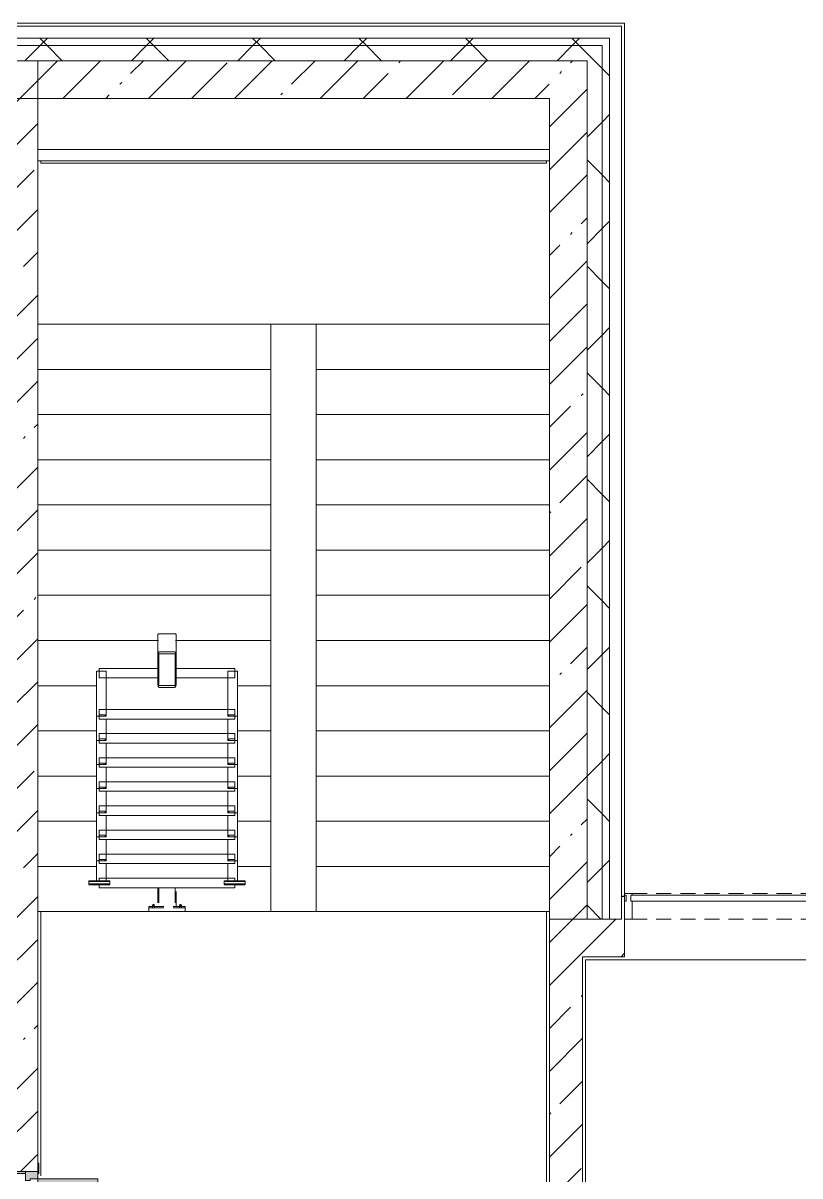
# Model space of a CAD drawing. Header units: millimetres. Extents: x 957 to 217451, y -8553 to 29000.
# Drawn here: x 179754 to 184916, y 19695 to 27350 of the extents above; entities that cross this region are included whole.
import ezdxf

# ---------------------------------------------------------------- set-up
doc = ezdxf.new("R2010")
doc.units = ezdxf.units.MM
doc.linetypes.add('200_ШТРИХ__ш1_п0_6_', pattern=[160, 100, -60])
for name, color, linetype, lineweight in [('A-DETL-MBND-1', 7, '200_ШТРИХ__ш1_п0_6_', 9), ('A-GENM-2', 7, 'Continuous', 5), ('A-GLAZ-2', 7, 'Continuous', 5), ('A-GLAZ-CWMG-2', 7, 'Continuous', 5), ('A-WALL', 7, 'Continuous', 9), ('A-WALL-2', 7, 'Continuous', 5), ('I-WALL-2', 7, 'Continuous', 5), ('S-STRS-2', 7, 'Continuous', 5)]:
    doc.layers.add(name, color=color, linetype=linetype, lineweight=lineweight)
for name, color, linetype, lineweight, true_color in [('A-DOOR-3', 7, 'Continuous', 5, 0xaaaaaa), ('A-DOOR-4', 7, 'Continuous', 5, 0xe2e2e2), ('A-DOOR-FRAM-3', 7, 'Continuous', 5, 0xe2e2e2), ('A-DOOR-FRAM-4', 7, 'Continuous', 5, 0xaaaaaa), ('A-FLOR-2', 7, 'Continuous', 5, 0xaaaaaa)]:
    doc.layers.add(name, color=color, linetype=linetype, lineweight=lineweight, true_color=true_color)
pattern_1 = [(45, (90440.9, 0), (-353.5534, 353.5534), []), (135, (90440.9, 0), (-353.5534, -353.5534), [])]
pattern_2 = [(45, (90440.88, 0), (-285.1231, 285.1231), []), (45, (90726, 0), (-285.1231, 285.1231), [504.031, -100.806, 16.764, -84.042])]

# ---------------------------------------------------------------- blocks, each defined once
blk = doc.blocks.new('110_Дверь_СКБ_2Ст - Д-1_л_Лестничная клетка EIS60 2-32359692-3_2_1_птичка')
at = {"layer": 'A-DOOR-4'}
for points in [[(662.5, 146), (662.5, 1025), (612.5, 1025), (612.5, 125), (662.5, 125.4)], [(-587.5, 146), (-587.5, 525), (-637.5, 519.8), (-637.5, 125), (-587.5, 125.4)], [(712.5, 45), (697.5, 45), (697.5, -125), (712.5, -125)]]:
    blk.add_hatch(color=256, dxfattribs=at).paths.add_polyline_path(points)
h = blk.add_hatch(color=256, dxfattribs=at)
h.paths.add_polyline_path([(712.5, 75), (712.5, 125), (662.5, 125), (662.5, 75), (652.5, 75), (652.5, 45), (712.5, 45)])
h.paths.add_polyline_path([(-627.5, 45), (-627.5, 75), (-637.5, 75), (-637.5, 125), (-687.5, 124.1), (-687.5, 45), (-637.5, 45)])
at = {"layer": 'A-DOOR-FRAM-3'}
for points in [[(-672.5, 125.4), (-672.5, 133), (-742.5, 133), (-742.5, 125), (-672.5, 125)], [(767.5, 133), (697.5, 133), (697.5, 125), (767.5, 125)], [(-672.5, -125), (-672.5, 45), (-687.5, 45), (-687.5, -125)], [(-672.5, -125), (-742.5, -125), (-742.5, -133), (-672.5, -133)], [(767.5, -125), (697.5, -125), (697.5, -133), (767.5, -133)]]:
    blk.add_hatch(color=256, dxfattribs=at).paths.add_polyline_path(points)
at = {"layer": 'A-DOOR-3'}
for p, q in [((662.5, 1025), (612.5, 1025)), ((612.5, 1025), (612.5, 125)), ((662.5, 125), (662.5, 1025)), ((-637.5, 525), (-637.5, 125)), ((-587.5, 525), (-637.5, 525)), ((-587.5, 125), (-587.5, 525)), ((-637.5, 125), (-587.5, 125)), ((612.5, 125), (662.5, 125))]:
    blk.add_line(p, q, dxfattribs=at)
for centre, radius, start, end in [((662.5, 125), 900, 90, 180), ((-637.5, 125), 400, 360, 90)]:
    blk.add_arc(centre, radius, start, end, dxfattribs=at)
at = {"layer": 'A-DOOR-FRAM-4'}
for p, q in [((-672.5, 133), (-742.5, 133)), ((-742.5, 133), (-742.5, 125)), ((-742.5, 125), (-672.5, 125)), ((-637.5, 125), (-687.5, 125)), ((-687.5, 125), (-687.5, 45)), ((-672.5, 125), (-672.5, 133)), ((-637.5, 75), (-637.5, 125)), ((662.5, 125), (662.5, 75)), ((712.5, 125), (662.5, 125)), ((767.5, 133), (697.5, 133)), ((697.5, 133), (697.5, 125)), ((697.5, 125), (767.5, 125)), ((712.5, 45), (712.5, 125)), ((767.5, 125), (767.5, 133)), ((-687.5, 45), (-627.5, 45)), ((-672.5, 45), (-687.5, 45)), ((-687.5, 45), (-687.5, -125)), ((-672.5, -125), (-672.5, 45)), ((-627.5, 75), (-637.5, 75)), ((-627.5, 45), (-627.5, 75)), ((662.5, 75), (652.5, 75)), ((652.5, 75), (652.5, 45)), ((652.5, 45), (712.5, 45)), ((712.5, 45), (697.5, 45)), ((697.5, 45), (697.5, -125)), ((712.5, -125), (712.5, 45)), ((-672.5, -125), (-742.5, -125)), ((-742.5, -125), (-742.5, -133)), ((-742.5, -133), (-672.5, -133)), ((-687.5, -125), (-672.5, -125)), ((-672.5, -133), (-672.5, -125)), ((697.5, -125), (712.5, -125)), ((767.5, -125), (697.5, -125)), ((697.5, -125), (697.5, -133)), ((697.5, -133), (767.5, -133)), ((767.5, -133), (767.5, -125))]:
    blk.add_line(p, q, dxfattribs=at)
blk = doc.blocks.new('PNS_Панель прямоугольная - Нр_Стекло - 40мм-22855911-3_2_1_птичка')
at = {"layer": 'A-GLAZ-2'}
h = blk.add_hatch(dxfattribs=at)
h.set_pattern_fill('FP_108', color=256, style=0, pattern_type=2)
h.set_pattern_definition([(45, (-94620, -21060), (-1414.214, 1414.214), [1000, -3000]), (45, (-95620, -21560), (-1414.214, 1414.214), [3000, -1000]), (45, (-93620, -22060), (-1414.214, 1414.214), [1000, -3000])])
h.paths.add_polyline_path([(770, -40), (770, 0), (-770, -2), (-770, -40), (760, -40)])
for p, q in [((-770, 0), (770, 0)), ((760, 0), (-770, 0)), ((-760, -40), (760, -40))]:
    blk.add_line(p, q, dxfattribs=at)
blk = doc.blocks.new('Прямоугольный импост - Импост структурный с накладкой - 170мм-22855901-3_2_1_птичка')
at = {"layer": 'A-DETL-MBND-1'}
for p, q in [((93360, 21560), (93360, 21570)), ((93360, 21570), (94880, 21570)), ((93360, 21400), (94880, 21400))]:
    blk.add_line(p, q, dxfattribs=at)
blk = doc.blocks.new('Анкер клиновой - Анкер клиновой МКТ В 10-10-16_85-22193208-3_2_1_птичка')
at = {"layer": 'A-DETL-MBND-1'}
for p, q in [((122191.4, 13788), (122191.4, 13784)), ((122207.4, 13788), (122191.4, 13788)), ((122191.4, 13788), (122207.4, 13788)), ((122194.4, 13798), (122194.4, 13784)), ((122204.4, 13798), (122194.4, 13798)), ((122194.4, 13798), (122204.4, 13798)), ((122204.4, 13784), (122204.4, 13798)), ((122207.4, 13784), (122207.4, 13788))]:
    blk.add_line(p, q, dxfattribs=at)
blk = doc.blocks.new('ОМ_Полоса_Трапеция прямоугольная_Прокат_ГОСТ 103-2006 - ОМ_Полоса_Трапеция прямоугольная_Прокат_ГОСТ 103-2006-21111644-3_2_1_птичка')
at = {"layer": 'A-GENM-2'}
for p, q in [((122699.4, 15046.5), (122699.4, 15056.5)), ((122699.4, 15056.5), (122739.4, 15056.5)), ((122739.4, 15046.5), (122699.4, 15046.5)), ((122739.4, 15056.5), (122739.4, 15046.5))]:
    blk.add_line(p, q, dxfattribs=at)
blk = doc.blocks.new('ОМ_Полоса_Трапеция прямоугольная_Прокат_ГОСТ 103-2006 - ОМ_Полоса_Трапеция прямоугольная_Прокат_ГОСТ 103-2006-V223-3_2_1_птичка')
at = {"layer": 'A-GENM-2'}
for p, q in [((122699.4, 14416.5), (122699.4, 14406.5)), ((122739.4, 14416.5), (122699.4, 14416.5)), ((122699.4, 14406.5), (122739.4, 14406.5)), ((122739.4, 14406.5), (122739.4, 14416.5))]:
    blk.add_line(p, q, dxfattribs=at)
blk = doc.blocks.new('ОМ_Полоса_Трапеция прямоугольная_Прокат_ГОСТ 103-2006 - ОМ_Полоса_Трапеция прямоугольная_Прокат_ГОСТ 103-2006-V224-3_2_1_птичка')
at = {"layer": 'A-GENM-2'}
for p, q in [((122699.4, 14256.5), (122699.4, 14246.5)), ((122739.4, 14256.5), (122699.4, 14256.5)), ((122699.4, 14246.5), (122739.4, 14246.5)), ((122739.4, 14246.5), (122739.4, 14256.5))]:
    blk.add_line(p, q, dxfattribs=at)
blk = doc.blocks.new('ОМ_Полоса_Трапеция прямоугольная_Прокат_ГОСТ 103-2006 - ОМ_Полоса_Трапеция прямоугольная_Прокат_ГОСТ 103-2006-V225-3_2_1_птичка')
at = {"layer": 'A-GENM-2'}
for p, q in [((122699.4, 14096.5), (122699.4, 14086.5)), ((122739.4, 14096.5), (122699.4, 14096.5)), ((122699.4, 14086.5), (122739.4, 14086.5)), ((122739.4, 14086.5), (122739.4, 14096.5))]:
    blk.add_line(p, q, dxfattribs=at)
blk = doc.blocks.new('ОМ_Полоса_Прокат_ГОСТ 103-2006 - ОМ_Полоса_Прокат_ГОСТ 103-2006-22193251-3_2_1_птичка')
at = {"layer": 'A-GENM-2'}
for p, q in [((122809.4, 13929.5), (122669.4, 13929.5)), ((122669.4, 13929.5), (122669.4, 13926.5)), ((122669.4, 13926.5), (122809.4, 13926.5)), ((122809.4, 13926.5), (122809.4, 13929.5))]:
    blk.add_line(p, q, dxfattribs=at)
blk = doc.blocks.new('ОМ_Полоса_Прокат_ГОСТ 103-2006 - ОМ_Полоса_Прокат_ГОСТ 103-2006-22193252-3_2_1_птичка')
at = {"layer": 'A-GENM-2'}
for p, q in [((122669.4, 13954.2), (122669.4, 13950.8)), ((122809.4, 13954.2), (122669.4, 13954.2)), ((122669.4, 13950.8), (122809.4, 13950.8)), ((122669.4, 13933.9), (122669.4, 13950.8)), ((122809.4, 13933.9), (122669.4, 13933.9)), ((122809.4, 13950.8), (122809.4, 13954.2)), ((122809.4, 13950.8), (122809.4, 13933.9))]:
    blk.add_line(p, q, dxfattribs=at)
blk = doc.blocks.new('ОМ_Полоса_Трапеция прямоугольная_Прокат_ГОСТ 103-2006 - ОМ_Полоса_Трапеция прямоугольная_Прокат_ГОСТ 103-2006-21111686-3_2_1_птичка')
at = {"layer": 'A-GENM-2'}
for p, q in [((121839.4, 15056.5), (121879.4, 15056.5)), ((121839.4, 15046.5), (121839.4, 15056.5)), ((121879.4, 15046.5), (121839.4, 15046.5)), ((121879.4, 15056.5), (121879.4, 15046.5))]:
    blk.add_line(p, q, dxfattribs=at)
blk = doc.blocks.new('ОМ_Полоса_Трапеция прямоугольная_Прокат_ГОСТ 103-2006 - ОМ_Полоса_Трапеция прямоугольная_Прокат_ГОСТ 103-2006-V226-3_2_1_птичка')
at = {"layer": 'A-GENM-2'}
for p, q in [((121879.4, 14416.5), (121839.4, 14416.5)), ((121839.4, 14416.5), (121839.4, 14406.5)), ((121839.4, 14406.5), (121879.4, 14406.5)), ((121879.4, 14406.5), (121879.4, 14416.5))]:
    blk.add_line(p, q, dxfattribs=at)
blk = doc.blocks.new('ОМ_Полоса_Трапеция прямоугольная_Прокат_ГОСТ 103-2006 - ОМ_Полоса_Трапеция прямоугольная_Прокат_ГОСТ 103-2006-V227-3_2_1_птичка')
at = {"layer": 'A-GENM-2'}
for p, q in [((121879.4, 14256.5), (121839.4, 14256.5)), ((121839.4, 14256.5), (121839.4, 14246.5)), ((121839.4, 14246.5), (121879.4, 14246.5)), ((121879.4, 14246.5), (121879.4, 14256.5))]:
    blk.add_line(p, q, dxfattribs=at)
blk = doc.blocks.new('ОМ_Полоса_Трапеция прямоугольная_Прокат_ГОСТ 103-2006 - ОМ_Полоса_Трапеция прямоугольная_Прокат_ГОСТ 103-2006-V228-3_2_1_птичка')
at = {"layer": 'A-GENM-2'}
for p, q in [((121879.4, 14096.5), (121839.4, 14096.5)), ((121839.4, 14096.5), (121839.4, 14086.5)), ((121839.4, 14086.5), (121879.4, 14086.5)), ((121879.4, 14086.5), (121879.4, 14096.5))]:
    blk.add_line(p, q, dxfattribs=at)
blk = doc.blocks.new('ОМ_Полоса_Прокат_ГОСТ 103-2006 - ОМ_Полоса_Прокат_ГОСТ 103-2006-22193295-3_2_1_птичка')
at = {"layer": 'A-GENM-2'}
for p, q in [((121909.4, 13929.5), (121769.4, 13929.5)), ((121769.4, 13929.5), (121769.4, 13926.5)), ((121769.4, 13926.5), (121909.4, 13926.5)), ((121909.4, 13926.5), (121909.4, 13929.5))]:
    blk.add_line(p, q, dxfattribs=at)
blk = doc.blocks.new('ОМ_Полоса_Прокат_ГОСТ 103-2006 - ОМ_Полоса_Прокат_ГОСТ 103-2006-22193296-3_2_1_птичка')
at = {"layer": 'A-GENM-2'}
for p, q in [((121909.4, 13954.2), (121769.4, 13954.2)), ((121769.4, 13954.2), (121769.4, 13950.8)), ((121769.4, 13950.8), (121909.4, 13950.8)), ((121769.4, 13933.9), (121769.4, 13950.8)), ((121909.4, 13933.9), (121769.4, 13933.9)), ((121909.4, 13950.8), (121909.4, 13954.2)), ((121909.4, 13950.8), (121909.4, 13933.9))]:
    blk.add_line(p, q, dxfattribs=at)
blk = doc.blocks.new('ОМ_Нижняя опорная пятка1 - ОМ_Нижняя опорная пятка-21111576-3_2_1_птичка')
at = {"layer": 'A-DETL-MBND-1'}
for p, q in [((-96, -10), (-96, 0)), ((-84, -10), (-84, 0)), ((84, -10), (84, 0)), ((96, -10), (96, 0))]:
    blk.add_line(p, q, dxfattribs=at)
blk = doc.blocks.new('ОМ_Труба_ГОСТ 8639-82 - ОМ_Труба_ГОСТ 8639-82-21111694-3_2_1_птичка')
at = {"layer": 'A-GENM-2'}
for p, q in [((122229.4, 15590.5), (122229.4, 15456.5)), ((122238.4, 15595.1), (122340.4, 15595.1)), ((122349.4, 15456.5), (122349.4, 15590.5)), ((122238.4, 15474.2), (122340.4, 15474.2)), ((122229.4, 15256.4), (122229.4, 15456.5)), ((122235.4, 15456.5), (122235.4, 15256.4)), ((122340.4, 15462.4), (122238.4, 15462.4)), ((122343.4, 15256.4), (122343.4, 15456.5)), ((122349.4, 15456.5), (122349.4, 15256.4)), ((122238.4, 15250.5), (122340.4, 15250.5)), ((122340.4, 15238.8), (122238.4, 15238.8))]:
    blk.add_line(p, q, dxfattribs=at)
at = {"layer": 'A-GENM-2', "flags": 128}
for points in [[(122229.4, 15456.5), (122229.6, 15460), (122230.1, 15463.3), (122231, 15466.3), (122232.1, 15469), (122233.4, 15471.2), (122235, 15472.8), (122236.7, 15473.8), (122238.4, 15474.2)], [(122340.4, 15474.2), (122342.2, 15473.8), (122343.9, 15472.8), (122345.4, 15471.2), (122346.8, 15469), (122347.9, 15466.3), (122348.8, 15463.3), (122349.3, 15460), (122349.4, 15456.5)], [(122238.4, 15462.4), (122237.9, 15462.3), (122237.3, 15461.9), (122236.8, 15461.4), (122236.3, 15460.7), (122235.9, 15459.8), (122235.7, 15458.8), (122235.5, 15457.7), (122235.4, 15456.5)], [(122343.4, 15456.5), (122343.4, 15457.7), (122343.2, 15458.8), (122342.9, 15459.8), (122342.6, 15460.7), (122342.1, 15461.4), (122341.6, 15461.9), (122341, 15462.3), (122340.4, 15462.4)], [(122238.4, 15238.8), (122236.7, 15239.1), (122235, 15240.1), (122233.4, 15241.8), (122232.1, 15243.9), (122231, 15246.6), (122230.1, 15249.7), (122229.6, 15253), (122229.4, 15256.4)], [(122235.4, 15256.4), (122235.5, 15255.3), (122235.7, 15254.2), (122235.9, 15253.2), (122236.3, 15252.3), (122236.8, 15251.5), (122237.3, 15251), (122237.9, 15250.7), (122238.4, 15250.5)], [(122349.4, 15256.4), (122349.3, 15253), (122348.8, 15249.7), (122347.9, 15246.6), (122346.8, 15243.9), (122345.4, 15241.8), (122343.9, 15240.1), (122342.2, 15239.1), (122340.4, 15238.8)], [(122340.4, 15250.5), (122341, 15250.7), (122341.6, 15251), (122342.1, 15251.5), (122342.6, 15252.3), (122342.9, 15253.2), (122343.2, 15254.2), (122343.4, 15255.3), (122343.4, 15256.4)]]:
    blk.add_lwpolyline(points, dxfattribs=at)
at = {"layer": 'A-GENM-2'}
for centre, major_axis, start_param, end_param in [((122238.4, 15590.5), (9, 0), 1.570796, 3.141593), ((122340.4, 15590.5), (9, 0), 0, 1.570796), ((122238.4, 15538.5), (9, 0), 3.141593, 3.665191), ((122340.4, 15538.5), (-9, 0), 2.617994, 3.141593)]:
    blk.add_ellipse(centre, major_axis=major_axis, ratio=0.509802, start_param=start_param, end_param=end_param, dxfattribs=at)
blk = doc.blocks.new('ОМ_Уголок_ГОСТ 8509-93 - ОМ_Уголок_ГОСТ 8509-93-V261-3_2_1_птичка')
at = {"layer": 'A-GENM-2'}
for p, q in [((0, 45.2), (0, -17.8)), ((390, 45.2), (0, 45.2)), ((900, 45.2), (510, 45.2)), ((900, -17.8), (900, 45.2)), ((0, -17.8), (390, -17.8)), ((510, -17.8), (900, -17.8))]:
    blk.add_line(p, q, dxfattribs=at)
blk = doc.blocks.new('ОМ_Уголок_ГОСТ 8509-93 - ОМ_Уголок_ГОСТ 8509-93-V230-3_2_1_птичка')
at = {"layer": 'A-GENM-2'}
for p, q in [((0, 45.2), (0, -17.8)), ((900, 45.2), (0, 45.2)), ((900, -17.8), (900, 45.2)), ((0, -17.8), (900, -17.8))]:
    blk.add_line(p, q, dxfattribs=at)
blk = doc.blocks.new('ОМ_Уголок_ГОСТ 8509-93 - ОМ_Уголок_ГОСТ 8509-93-22194533-3_2_1_птичка')
at = {"layer": 'A-GENM-2'}
for p, q in [((0, 45.2), (0, -17.8)), ((300, 45.2), (0, 45.2)), ((300, -17.8), (300, 45.2)), ((0, -17.8), (300, -17.8))]:
    blk.add_line(p, q, dxfattribs=at)
blk = doc.blocks.new('ОМ_Уголок_ГОСТ 8509-93 - ОМ_Уголок_ГОСТ 8509-93-V232-3_2_1_птичка')
at = {"layer": 'A-GENM-2'}
for p, q in [((0, 45.2), (0, -17.8)), ((142.2, 45.2), (0, 45.2)), ((0, -17.8), (160, -17.8))]:
    blk.add_line(p, q, dxfattribs=at)
blk = doc.blocks.new('ОМ_Уголок_ГОСТ 8509-93 - ОМ_Уголок_ГОСТ 8509-93-V233-3_2_1_птичка')
at = {"layer": 'A-GENM-2'}
for p, q in [((300, 45.2), (157.8, 45.2)), ((300, -17.8), (300, 45.2)), ((140, -17.8), (300, -17.8))]:
    blk.add_line(p, q, dxfattribs=at)
blk = doc.blocks.new('ОМ_Уголок_ГОСТ 8509-93 - ОМ_Уголок_ГОСТ 8509-93-V262-3_2_1_птичка')
at = {"layer": 'A-GENM-2'}
for p, q in [((0, 45.2), (0, 27.8)), ((900, 45.2), (0, 45.2)), ((0, 7.4), (0, -17.8)), ((900, 27.8), (900, 45.2)), ((900, -17.8), (900, 6.6)), ((0, -17.8), (900, -17.8))]:
    blk.add_line(p, q, dxfattribs=at)
blk = doc.blocks.new('ОМ_Уголок_ГОСТ 8509-93 - ОМ_Уголок_ГОСТ 8509-93-V263-3_2_1_птичка')
at = {"layer": 'A-GENM-2'}
for p, q in [((0, 45.2), (0, -17.8)), ((6.6, 45.2), (0, 45.2)), ((142.2, 45.2), (27.8, 45.2)), ((0, -17.8), (6.6, -17.8)), ((27.8, -17.8), (160, -17.8))]:
    blk.add_line(p, q, dxfattribs=at)
blk = doc.blocks.new('ОМ_Уголок_ГОСТ 8509-93 - ОМ_Уголок_ГОСТ 8509-93-V236-3_2_1_птичка')
at = {"layer": 'A-GENM-2'}
for p, q in [((272.2, 45.2), (157.8, 45.2)), ((300, 45.2), (292.6, 45.2)), ((300, -17.8), (300, 45.2)), ((140, -17.8), (272.2, -17.8)), ((292.6, -17.8), (300, -17.8))]:
    blk.add_line(p, q, dxfattribs=at)
blk = doc.blocks.new('ОМ_Труба_ГОСТ 8639-82 - ОМ_Труба_ГОСТ 8639-82-21111710-3_2_1_птичка')
at = {"layer": 'A-DETL-MBND-1'}
for p, q in [((122229.4, 13908.7), (122229.4, 13784)), ((122235.4, 13908.7), (122235.4, 13784)), ((122343.4, 13908.7), (122343.4, 13784)), ((122349.4, 13784), (122349.4, 13908.7))]:
    blk.add_line(p, q, dxfattribs=at)
blk = doc.blocks.new('ОМ_Уголок_ГОСТ 8510-86 - ОМ_Уголок_ГОСТ 8510-86-21111720-3_2_1_птичка')
at = {"layer": 'A-DETL-MBND-1'}
for p, q in [((0, 34), (0, 0)), ((0, 10), (240, 10)), ((0, 0), (240, 0)), ((240, 0), (240, 34))]:
    blk.add_line(p, q, dxfattribs=at)
blk = doc.blocks.new('Прямоугольный импост - Импост структурный с накладкой - 170мм-22854979-3_2_1_птичка')
at = {"layer": 'A-GLAZ-CWMG-2'}
for p, q in [((0, 160), (-50, 160)), ((-50, 160), (-50, 40)), ((0, 40), (0, 160)), ((-50, 40), (-40, 40)), ((-40, 0), (-50, 0)), ((-50, 0), (-50, -10)), ((-40, 40), (-40, 0)), ((-10, 0), (-10, 40)), ((-10, 40), (0, 40)), ((0, 0), (-10, 0)), ((0, -10), (0, 0)), ((-50, -10), (0, -10))]:
    blk.add_line(p, q, dxfattribs=at)
blk = doc.blocks.new('Зашивка приборов отопления39 - Зашивка приборов отопления-33325432-3_2_1_птичка')
at = {"layer": 'A-WALL-2'}
for p, q in [((120704.7, 17931.2), (124104.7, 17931.2)), ((124104.7, 17931.2), (120704.7, 17931.2)), ((120704.7, 17856.2), (124104.7, 17856.2))]:
    blk.add_line(p, q, dxfattribs=at)

msp = doc.modelspace()

# ---------------------------------------------------------------- hatches: boundary and pattern name
at = {"layer": 'A-WALL-2'}
h = msp.add_hatch(dxfattribs=at)
h.set_pattern_fill('FP_60', color=256, style=0, pattern_type=2)
h.set_pattern_definition(pattern_1)
h.paths.add_polyline_path([(183650.9, 27200), (183650.9, 27250), (170790.9, 27250), (170790.9, 27200), (183600.9, 27200)])
h.paths.add_polyline_path([(167690.9, 27200), (167690.9, 27250), (166790.9, 27250), (166790.9, 27200), (167190.9, 27200)])
h.paths.add_polyline_path([(156600.9, 27200), (157550.9, 27200), (157550.9, 27250), (153300.9, 27250), (153300.9, 27200), (154767.4, 27200)])
h.paths.add_polyline_path([(164690.9, 27200), (164690.9, 27250), (163350.9, 27250), (163350.9, 27200), (164501.9, 27200)])
h.paths.add_polyline_path([(160750.9, 27200), (161250.9, 27200), (161250.9, 27250), (160050.9, 27250), (160050.9, 27200), (160360.6, 27200)])
h.paths.add_polyline_path([(151038.6, 27200), (152400.9, 27200), (152400.9, 27250), (150300.9, 27250), (150300.9, 27200)])
h.paths.add_polyline_path([(149400.9, 27200), (149400.9, 27250), (148300.9, 27250), (148300.9, 27200), (149174.2, 27200)])
h.paths.add_polyline_path([(144513.2, 27200), (145200.9, 27200), (145200.9, 27250), (143700.9, 27250), (143700.9, 27200)])
h.paths.add_polyline_path([(140784.3, 27200), (141200.9, 27200), (141200.9, 27250), (140101.2, 27250), (140101.2, 27200)])
h.paths.add_polyline_path([(139201.2, 27200), (139201.2, 27250), (138100.9, 27250), (138100.9, 27200), (138919.9, 27200)])
h.paths.add_polyline_path([(135000.9, 27200), (135000.9, 27250), (132500.9, 27250), (132500.9, 27200), (134258.9, 27200)])
h = msp.add_hatch(dxfattribs=at)
h.set_pattern_fill('FP_60', color=256, style=0, pattern_type=2)
h.set_pattern_definition(pattern_1)
h.paths.add_polyline_path([(183600.9, 27100), (183600.9, 27200), (170790.9, 27200), (170790.9, 27100), (183500.9, 27100)])
h.paths.add_polyline_path([(138600.9, 27100), (139201.2, 27100.1), (139201.2, 27200), (138100.9, 27200), (138100.9, 27100)])
h.paths.add_polyline_path([(134258.9, 27100), (135000.9, 27100), (135000.9, 27200), (132600.9, 27200), (132600.9, 27100), (133200.9, 27100)])
h.paths.add_polyline_path([(140101.2, 27100), (141200.9, 27100), (141200.9, 27200), (140101.2, 27200), (140101.2, 27136.8)])
h.paths.add_polyline_path([(143700.9, 27100), (145200.9, 27100), (145200.9, 27200), (143700.9, 27200), (143700.9, 27140)])
h.paths.add_polyline_path([(153300.9, 27100), (157550.9, 27100), (157550.9, 27200), (153300.9, 27200)])
h.paths.add_polyline_path([(152400.9, 27100), (152400.9, 27200), (150300.9, 27200), (150300.9, 27100), (151970.8, 27100)])
h.paths.add_polyline_path([(148300.9, 27100), (149400.9, 27100), (149400.9, 27200), (148300.9, 27200), (148300.9, 27140)])
h.paths.add_polyline_path([(167690.9, 27100), (167690.9, 27200), (166790.9, 27200), (166790.9, 27100), (167190.9, 27100)])
h.paths.add_polyline_path([(164501.9, 27100), (164690.9, 27100), (164690.9, 27200), (163350.9, 27200), (163350.9, 27100), (164500.9, 27100)])
h.paths.add_polyline_path([(160050.9, 27100), (161250.9, 27100), (161250.9, 27200), (160050.9, 27200), (160050.9, 27140)])
h = msp.add_hatch(dxfattribs=at)
h.set_pattern_fill('FP_60', color=256, style=0, pattern_type=2)
h.set_pattern_definition(pattern_1)
h.paths.add_polyline_path([(183650.9, 21400), (183650.9, 27200), (183600.9, 27200), (183600.9, 21400)])
h = msp.add_hatch(dxfattribs=at)
h.set_pattern_fill('FP_60', color=256, style=0, pattern_type=2)
h.set_pattern_definition(pattern_1)
h.paths.add_polyline_path([(183600.9, 21400), (183600.9, 27100), (183500.9, 27100), (183500.9, 21400)])
h = msp.add_hatch(dxfattribs=at)
h.set_pattern_fill('FP_60', color=256, style=0, pattern_type=2)
h.set_pattern_definition(pattern_1)
h.paths.add_polyline_path([(201490.9, 21400), (201690.9, 21400), (201690.9, 21550), (200391.3, 21550), (200391.3, 21400), (201377.6, 21400)])
h.paths.add_polyline_path([(183750.9, 21400), (183750.9, 21550), (183730.9, 21545.4), (183730.9, 21400)])
h.paths.add_polyline_path([(191100.9, 21400), (191590.9, 21400), (191590.9, 21550), (187050.9, 21550), (187050.9, 21400), (191020.9, 21400)])
h.paths.add_polyline_path([(193890.9, 21400), (195091.1, 21400), (195091.1, 21550), (193890.9, 21550), (193890.9, 21520)])
h.paths.add_polyline_path([(195991.1, 21400), (197291.3, 21400), (197291.3, 21550), (195991.1, 21550), (195991.1, 21508.4)])
h.paths.add_polyline_path([(199491.3, 21400), (199491.3, 21550), (198191.3, 21550), (198191.3, 21400)])
h.paths.add_polyline_path([(209691.1, 21400), (209691.1, 21550), (208341.3, 21550), (208341.3, 21400), (208835.2, 21400)])
h.paths.add_polyline_path([(212564.1, 21400), (215670.9, 21400), (215670.9, 21550), (210591.1, 21550), (210591.1, 21400), (211870.9, 21400)])
h.paths.add_polyline_path([(207441.3, 21400), (207441.3, 21550), (206571.3, 21550), (206571.3, 21400), (206970.8, 21400)])
h.paths.add_polyline_path([(205141.3, 21400), (205141.3, 21550), (203990.9, 21550), (203990.9, 21400), (205106.4, 21400)])
at = {"layer": 'I-WALL-2'}
h = msp.add_hatch(dxfattribs=at)
h.set_pattern_fill('FP_57', color=256, style=0, pattern_type=2)
h.set_pattern_definition(pattern_2)
h.paths.add_polyline_path([(179832, 17270), (179850.9, 17270), (179850.9, 18325), (179600.9, 18325), (179600.9, 17270), (179800.9, 17270)])
h.paths.add_polyline_path([(179600.9, 19725), (179850.9, 19725), (179850.9, 27100), (179832.6, 26850), (179600.9, 26850), (179600.9, 19730)])
h = msp.add_hatch(dxfattribs=at)
h.set_pattern_fill('FP_57', color=256, style=0, pattern_type=2)
h.set_pattern_definition(pattern_2)
h.paths.add_polyline_path([(179850.9, 27100), (179600.9, 27100), (179603.7, 26850), (179833.8, 26850)])
h.paths.add_polyline_path([(179850.9, 26850), (183250.9, 26850), (183250.9, 27100), (179850.9, 27100)])
h = msp.add_hatch(dxfattribs=at)
h.set_pattern_fill('FP_57', color=256, style=0, pattern_type=2)
h.set_pattern_definition(pattern_2)
h.paths.add_polyline_path([(183500.9, 21400), (183500.9, 27100), (183250.9, 27100), (183250.9, 21400), (183490.9, 21400)])
h = msp.add_hatch(dxfattribs=at)
h.set_pattern_fill('FP_57', color=256, style=0, pattern_type=2)
h.set_pattern_definition(pattern_2)
h.paths.add_polyline_path([(183412.2, 17270), (183450.9, 17322.7), (183470.9, 17270), (183470.9, 21400), (183250.9, 21400), (183250.9, 17270)])
h = msp.add_hatch(dxfattribs=at)
h.set_pattern_fill('FP_57', color=256, style=0, pattern_type=2)
h.set_pattern_definition(pattern_2)
h.paths.add_polyline_path([(188326.7, 21150), (191020.9, 21150), (191020.9, 21400), (187050.9, 21400), (187050.9, 21150)])
h.paths.add_polyline_path([(183750.9, 21150), (183750.9, 21400), (183470.9, 21400), (183470.9, 21150), (183717.5, 21150)])

# ---------------------------------------------------------------- linework, layer by layer
at = {"layer": 'A-FLOR-2'}
for p, q in [((179870.9, 26435), (179870.9, 26420)), ((179870.9, 26420), (183230.9, 26420)), ((183230.9, 26420), (183230.9, 26435)), ((183250.9, 21450), (179850.9, 21450)), ((179871.9, 21450), (179871.9, 19694.6)), ((183230.9, 17870), (183230.9, 21450)), ((183490.9, 21130), (183490.9, 13628)), ((185320.9, 21130), (183490.9, 21130))]:
    msp.add_line(p, q, dxfattribs=at)
at = {"layer": 'A-WALL'}
for p, q in [((183730.9, 27330), (170790.9, 27330)), ((183730.9, 21400), (183730.9, 27330)), ((183650.9, 27250), (170790.9, 27250)), ((183600.9, 27200), (170790.9, 27200)), ((183600.9, 21400), (183600.9, 27200)), ((183650.9, 21400), (183650.9, 27250)), ((183500.9, 21400), (183500.9, 27100)), ((183750.9, 21553), (183730.9, 21553)), ((183750.9, 21550), (183730.9, 21550)), ((183500.9, 21400), (183730.9, 21400))]:
    msp.add_line(p, q, dxfattribs=at)
at = {"layer": 'A-WALL-2'}
for p, q in [((183750.9, 27350), (160050.9, 27350)), ((183750.9, 21400), (183750.9, 27350)), ((183250.9, 27100), (160050.9, 27100))]:
    msp.add_line(p, q, dxfattribs=at)
at = {"layer": 'I-WALL-2'}
for p, q in [((183250.9, 27100), (179575.9, 27100)), ((179850.9, 19780), (179850.9, 27100)), ((183500.9, 27100), (183250.9, 27100)), ((179575.9, 26850), (183250.9, 26850)), ((183250.9, 26850), (183250.9, 17850)), ((183500.9, 21400), (183250.9, 21400)), ((183750.9, 21150), (183750.9, 21400)), ((183470.9, 21150), (183750.9, 21150)), ((183470.9, 13628), (183470.9, 21150))]:
    msp.add_line(p, q, dxfattribs=at)
at = {"layer": 'S-STRS-2'}
for p, q in [((179850.9, 25350), (181400.9, 25350)), ((179850.9, 25350), (181400.9, 25350)), ((181400.9, 25350), (181700.9, 25350)), ((181400.9, 25050), (181400.9, 25350)), ((183250.9, 25350), (181700.9, 25350)), ((181700.9, 25350), (181700.9, 25050)), ((183250.9, 25350), (181700.9, 25350)), ((179850.9, 25050), (181400.9, 25050)), ((179850.9, 25050), (181400.9, 25050)), ((181400.9, 24750), (181400.9, 25050)), ((181700.9, 25050), (181700.9, 24750)), ((183250.9, 25050), (181700.9, 25050)), ((183250.9, 25050), (181700.9, 25050)), ((179850.9, 24750), (181400.9, 24750)), ((179850.9, 24750), (181400.9, 24750)), ((181400.9, 24450), (181400.9, 24750)), ((181700.9, 24750), (181700.9, 24450)), ((183250.9, 24750), (181700.9, 24750)), ((183250.9, 24750), (181700.9, 24750)), ((179850.9, 24450), (181400.9, 24450)), ((179850.9, 24450), (181400.9, 24450)), ((181400.9, 24150), (181400.9, 24450)), ((181700.9, 24450), (181700.9, 24150)), ((183250.9, 24450), (181700.9, 24450)), ((183250.9, 24450), (181700.9, 24450)), ((179850.9, 24150), (181400.9, 24150)), ((179850.9, 24150), (181400.9, 24150)), ((181400.9, 23850), (181400.9, 24150)), ((181700.9, 24150), (181700.9, 23850)), ((183250.9, 24150), (181700.9, 24150)), ((183250.9, 24150), (181700.9, 24150)), ((179850.9, 23850), (181400.9, 23850)), ((179850.9, 23850), (181400.9, 23850)), ((181400.9, 23550), (181400.9, 23850)), ((181700.9, 23850), (181700.9, 23550)), ((183250.9, 23850), (181700.9, 23850)), ((183250.9, 23850), (181700.9, 23850)), ((179850.9, 23550), (181400.9, 23550)), ((179850.9, 23550), (181400.9, 23550)), ((181400.9, 23250), (181400.9, 23550)), ((181700.9, 23550), (181700.9, 23250)), ((183250.9, 23550), (181700.9, 23550)), ((183250.9, 23550), (181700.9, 23550)), ((179850.9, 23250), (180653.1, 23250)), ((179850.9, 23250), (180653.1, 23250)), ((180766.9, 23250), (181400.9, 23250)), ((180766.9, 23250), (181400.9, 23250)), ((181400.9, 22950), (181400.9, 23250)), ((181700.9, 23250), (181700.9, 22950)), ((183250.9, 23250), (181700.9, 23250)), ((183250.9, 23250), (181700.9, 23250)), ((179850.9, 22950), (180242.2, 22950)), ((179850.9, 22950), (180242.2, 22950)), ((181177.8, 22950), (181400.9, 22950)), ((181177.8, 22950), (181400.9, 22950)), ((181400.9, 22650), (181400.9, 22950)), ((181700.9, 22950), (181700.9, 22650)), ((183250.9, 22950), (181700.9, 22950)), ((183250.9, 22950), (181700.9, 22950)), ((179850.9, 22650), (180242.2, 22650)), ((179850.9, 22650), (180242.2, 22650)), ((181177.8, 22650), (181400.9, 22650)), ((181177.8, 22650), (181400.9, 22650)), ((181400.9, 22350), (181400.9, 22650)), ((181700.9, 22650), (181700.9, 22350)), ((183250.9, 22650), (181700.9, 22650)), ((183250.9, 22650), (181700.9, 22650)), ((179850.9, 22350), (180242.2, 22350)), ((179850.9, 22350), (180242.2, 22350)), ((181177.8, 22350), (181400.9, 22350)), ((181177.8, 22350), (181400.9, 22350)), ((181400.9, 22050), (181400.9, 22350)), ((181700.9, 22350), (181700.9, 22050)), ((183250.9, 22350), (181700.9, 22350)), ((183250.9, 22350), (181700.9, 22350)), ((179850.9, 22050), (180242.2, 22050)), ((179850.9, 22050), (180242.2, 22050)), ((181177.8, 22050), (181400.9, 22050)), ((181177.8, 22050), (181400.9, 22050)), ((181400.9, 21750), (181400.9, 22050)), ((181700.9, 22050), (181700.9, 21750)), ((183250.9, 22050), (181700.9, 22050)), ((183250.9, 22050), (181700.9, 22050)), ((179850.9, 21750), (180242.2, 21750)), ((179850.9, 21750), (180242.2, 21750)), ((181177.8, 21750), (181400.9, 21750)), ((181177.8, 21750), (181400.9, 21750)), ((181400.9, 21450), (181400.9, 21750)), ((181700.9, 21750), (181700.9, 21450)), ((183250.9, 21750), (181700.9, 21750)), ((183250.9, 21750), (181700.9, 21750)), ((183250.9, 21450), (181700.9, 21450))]:
    msp.add_line(p, q, dxfattribs=at)

# ---------------------------------------------------------------- block references
at = {"layer": 'A-DETL-MBND-1'}
for name, p in [('ОМ_Труба_ГОСТ 8639-82 - ОМ_Труба_ГОСТ 8639-82-21111710-3_2_1_птичка', (58420.6, 7700)), ('Прямоугольный импост - Импост структурный с накладкой - 170мм-22855901-3_2_1_птичка', (90440.9, 0)), ('Анкер клиновой - Анкер клиновой МКТ В 10-10-16_85-22193208-3_2_1_птичка', (58420.6, 7700)), ('ОМ_Нижняя опорная пятка1 - ОМ_Нижняя опорная пятка-21111576-3_2_1_птичка', (180710, 21484)), ('Анкер клиновой - Анкер клиновой МКТ В 10-10-16_85-22193208-3_2_1_птичка', (58600.6, 7700))]:
    msp.add_blockref(name, p, dxfattribs=at)
at = {"layer": 'A-DETL-MBND-1', "extrusion": (0, 0, -1), "rotation": 180}
msp.add_blockref('ОМ_Уголок_ГОСТ 8510-86 - ОМ_Уголок_ГОСТ 8510-86-21111720-3_2_1_птичка', (-180590, 21484), dxfattribs=at)
at = {"layer": 'A-DOOR-3', "rotation": 269.9999999999998}
msp.add_blockref('110_Дверь_СКБ_2Ст - Д-1_л_Лестничная клетка EIS60 2-32359692-3_2_1_птичка', (179725.9, 19037.5), dxfattribs=at)
at = {"layer": 'A-GENM-2'}
for name, p in [('ОМ_Труба_ГОСТ 8639-82 - ОМ_Труба_ГОСТ 8639-82-21111694-3_2_1_птичка', (58420.6, 7700)), ('ОМ_Полоса_Трапеция прямоугольная_Прокат_ГОСТ 103-2006 - ОМ_Полоса_Трапеция прямоугольная_Прокат_ГОСТ 103-2006-21111686-3_2_1_птичка', (58420.6, 7700)), ('ОМ_Полоса_Трапеция прямоугольная_Прокат_ГОСТ 103-2006 - ОМ_Полоса_Трапеция прямоугольная_Прокат_ГОСТ 103-2006-21111644-3_2_1_птичка', (58420.6, 7700)), ('ОМ_Полоса_Трапеция прямоугольная_Прокат_ГОСТ 103-2006 - ОМ_Полоса_Трапеция прямоугольная_Прокат_ГОСТ 103-2006-21111686-3_2_1_птичка', (58420.6, 7540)), ('ОМ_Полоса_Трапеция прямоугольная_Прокат_ГОСТ 103-2006 - ОМ_Полоса_Трапеция прямоугольная_Прокат_ГОСТ 103-2006-21111644-3_2_1_птичка', (58420.6, 7540)), ('ОМ_Полоса_Трапеция прямоугольная_Прокат_ГОСТ 103-2006 - ОМ_Полоса_Трапеция прямоугольная_Прокат_ГОСТ 103-2006-21111686-3_2_1_птичка', (58420.6, 7380)), ('ОМ_Полоса_Трапеция прямоугольная_Прокат_ГОСТ 103-2006 - ОМ_Полоса_Трапеция прямоугольная_Прокат_ГОСТ 103-2006-21111644-3_2_1_птичка', (58420.6, 7380)), ('ОМ_Полоса_Трапеция прямоугольная_Прокат_ГОСТ 103-2006 - ОМ_Полоса_Трапеция прямоугольная_Прокат_ГОСТ 103-2006-21111686-3_2_1_птичка', (58420.6, 7220)), ('ОМ_Полоса_Трапеция прямоугольная_Прокат_ГОСТ 103-2006 - ОМ_Полоса_Трапеция прямоугольная_Прокат_ГОСТ 103-2006-21111644-3_2_1_птичка', (58420.6, 7220)), ('ОМ_Полоса_Трапеция прямоугольная_Прокат_ГОСТ 103-2006 - ОМ_Полоса_Трапеция прямоугольная_Прокат_ГОСТ 103-2006-V226-3_2_1_птичка', (58420.6, 7700)), ('ОМ_Полоса_Трапеция прямоугольная_Прокат_ГОСТ 103-2006 - ОМ_Полоса_Трапеция прямоугольная_Прокат_ГОСТ 103-2006-V223-3_2_1_птичка', (58420.6, 7700)), ('ОМ_Полоса_Трапеция прямоугольная_Прокат_ГОСТ 103-2006 - ОМ_Полоса_Трапеция прямоугольная_Прокат_ГОСТ 103-2006-V227-3_2_1_птичка', (58420.6, 7700)), ('ОМ_Полоса_Трапеция прямоугольная_Прокат_ГОСТ 103-2006 - ОМ_Полоса_Трапеция прямоугольная_Прокат_ГОСТ 103-2006-V224-3_2_1_птичка', (58420.6, 7700)), ('ОМ_Полоса_Трапеция прямоугольная_Прокат_ГОСТ 103-2006 - ОМ_Полоса_Трапеция прямоугольная_Прокат_ГОСТ 103-2006-V228-3_2_1_птичка', (58420.6, 7700)), ('ОМ_Полоса_Трапеция прямоугольная_Прокат_ГОСТ 103-2006 - ОМ_Полоса_Трапеция прямоугольная_Прокат_ГОСТ 103-2006-V225-3_2_1_птичка', (58420.6, 7700)), ('ОМ_Полоса_Прокат_ГОСТ 103-2006 - ОМ_Полоса_Прокат_ГОСТ 103-2006-22193296-3_2_1_птичка', (58420.6, 7700)), ('ОМ_Полоса_Прокат_ГОСТ 103-2006 - ОМ_Полоса_Прокат_ГОСТ 103-2006-22193295-3_2_1_птичка', (58420.6, 7700)), ('ОМ_Полоса_Прокат_ГОСТ 103-2006 - ОМ_Полоса_Прокат_ГОСТ 103-2006-22193252-3_2_1_птичка', (58420.6, 7700)), ('ОМ_Полоса_Прокат_ГОСТ 103-2006 - ОМ_Полоса_Прокат_ГОСТ 103-2006-22193251-3_2_1_птичка', (58420.6, 7700))]:
    msp.add_blockref(name, p, dxfattribs=at)
at = {"layer": 'A-GENM-2', "extrusion": (0, 0, -1)}
for name, p, rotation in [('ОМ_Уголок_ГОСТ 8509-93 - ОМ_Уголок_ГОСТ 8509-93-22194533-3_2_1_птичка', (-180260, 22746.5), 90.00000000000064), ('ОМ_Уголок_ГОСТ 8509-93 - ОМ_Уголок_ГОСТ 8509-93-V261-3_2_1_птичка', (-180260, 23046.5), 180), ('ОМ_Уголок_ГОСТ 8509-93 - ОМ_Уголок_ГОСТ 8509-93-22194533-3_2_1_птичка', (-181160, 23046.5), 270.0000000000008), ('ОМ_Уголок_ГОСТ 8509-93 - ОМ_Уголок_ГОСТ 8509-93-V232-3_2_1_птичка', (-180260, 22586.5), 90.00000000000064), ('ОМ_Уголок_ГОСТ 8509-93 - ОМ_Уголок_ГОСТ 8509-93-V233-3_2_1_птичка', (-181160, 22886.5), 270.0000000000008), ('ОМ_Уголок_ГОСТ 8509-93 - ОМ_Уголок_ГОСТ 8509-93-V232-3_2_1_птичка', (-180260, 22426.5), 90.00000000000064), ('ОМ_Уголок_ГОСТ 8509-93 - ОМ_Уголок_ГОСТ 8509-93-V233-3_2_1_птичка', (-181160, 22726.5), 270.0000000000008), ('ОМ_Уголок_ГОСТ 8509-93 - ОМ_Уголок_ГОСТ 8509-93-V232-3_2_1_птичка', (-180260, 22266.5), 90.00000000000064), ('ОМ_Уголок_ГОСТ 8509-93 - ОМ_Уголок_ГОСТ 8509-93-V233-3_2_1_птичка', (-181160, 22566.5), 270.0000000000008), ('ОМ_Уголок_ГОСТ 8509-93 - ОМ_Уголок_ГОСТ 8509-93-V232-3_2_1_птичка', (-180260, 22106.5), 90.00000000000064), ('ОМ_Уголок_ГОСТ 8509-93 - ОМ_Уголок_ГОСТ 8509-93-V233-3_2_1_птичка', (-181160, 22406.5), 270.0000000000008), ('ОМ_Уголок_ГОСТ 8509-93 - ОМ_Уголок_ГОСТ 8509-93-V232-3_2_1_птичка', (-180260, 21946.5), 90.00000000000064), ('ОМ_Уголок_ГОСТ 8509-93 - ОМ_Уголок_ГОСТ 8509-93-V233-3_2_1_птичка', (-181160, 22246.5), 270.0000000000008), ('ОМ_Уголок_ГОСТ 8509-93 - ОМ_Уголок_ГОСТ 8509-93-V232-3_2_1_птичка', (-180260, 21786.5), 90.00000000000064), ('ОМ_Уголок_ГОСТ 8509-93 - ОМ_Уголок_ГОСТ 8509-93-V233-3_2_1_птичка', (-181160, 22086.5), 270.0000000000008), ('ОМ_Уголок_ГОСТ 8509-93 - ОМ_Уголок_ГОСТ 8509-93-V263-3_2_1_птичка', (-180260, 21626.5), 90.00000000000064), ('ОМ_Уголок_ГОСТ 8509-93 - ОМ_Уголок_ГОСТ 8509-93-V236-3_2_1_птичка', (-181160, 21926.5), 270.0000000000008)]:
    msp.add_blockref(name, p, dxfattribs=dict(at, rotation=rotation))
for name, p in [('ОМ_Уголок_ГОСТ 8509-93 - ОМ_Уголок_ГОСТ 8509-93-V230-3_2_1_птичка', (-181160, 22746.5)), ('ОМ_Уголок_ГОСТ 8509-93 - ОМ_Уголок_ГОСТ 8509-93-V230-3_2_1_птичка', (-181160, 22586.5)), ('ОМ_Уголок_ГОСТ 8509-93 - ОМ_Уголок_ГОСТ 8509-93-V230-3_2_1_птичка', (-181160, 22426.5)), ('ОМ_Уголок_ГОСТ 8509-93 - ОМ_Уголок_ГОСТ 8509-93-V230-3_2_1_птичка', (-181160, 22266.5)), ('ОМ_Уголок_ГОСТ 8509-93 - ОМ_Уголок_ГОСТ 8509-93-V230-3_2_1_птичка', (-181160, 22106.5)), ('ОМ_Уголок_ГОСТ 8509-93 - ОМ_Уголок_ГОСТ 8509-93-V230-3_2_1_птичка', (-181160, 21946.5)), ('ОМ_Уголок_ГОСТ 8509-93 - ОМ_Уголок_ГОСТ 8509-93-V230-3_2_1_птичка', (-181160, 21786.5)), ('ОМ_Уголок_ГОСТ 8509-93 - ОМ_Уголок_ГОСТ 8509-93-V262-3_2_1_птичка', (-181160, 21626.5))]:
    msp.add_blockref(name, p, dxfattribs=at)
at = {"layer": 'A-GLAZ-2'}
msp.add_blockref('PNS_Панель прямоугольная - Нр_Стекло - 40мм-22855911-3_2_1_птичка', (184560.9, 21560), dxfattribs=at)
at = {"layer": 'A-GLAZ-CWMG-2', "rotation": 180}
msp.add_blockref('Прямоугольный импост - Импост структурный с накладкой - 170мм-22854979-3_2_1_птичка', (183750.9, 21560), dxfattribs=at)
at = {"layer": 'A-WALL-2'}
msp.add_blockref('Зашивка приборов отопления39 - Зашивка приборов отопления-33325432-3_2_1_птичка', (59146.2, 8578.8), dxfattribs=at)

doc.saveas('drawing.dxf')
